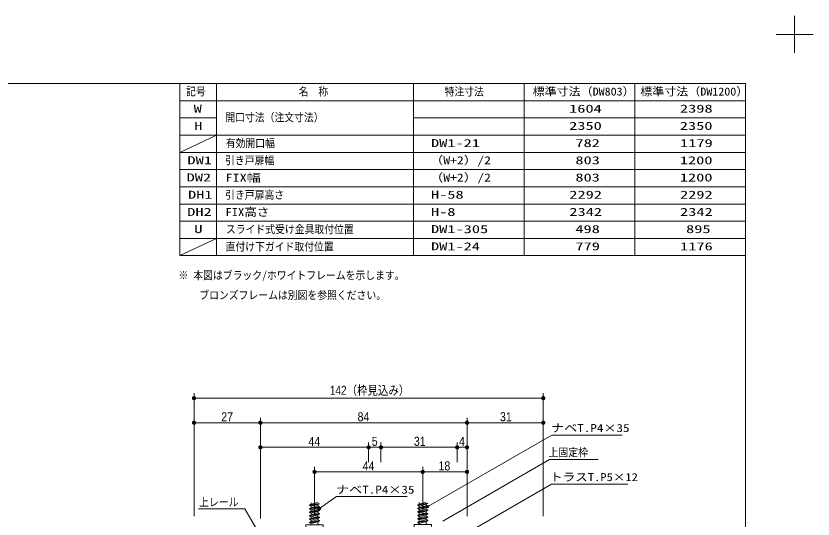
# Model space of a CAD drawing. Units: millimetres, scale not verified, with parts at other scales. Extents: x -6062 to 6062, y -3045 to 3045.
# Drawn here: x -753 to 2488, y 998 to 3045 of the extents above; entities that cross this region are included whole.
import ezdxf
from ezdxf.enums import TextEntityAlignment as Align

# ---------------------------------------------------------------- set-up
doc = ezdxf.new("R2010")
doc.units = ezdxf.units.MM
doc.header["$LTSCALE"] = 20
for name, color, linetype, lineweight in [('0-1_0', 7, 'Continuous', 9), ('0-2_2寸法-1', 7, 'Continuous', 9), ('0-3_2寸法-3', 7, 'Continuous', 9), ('0-4_3一般', 7, 'Continuous', 9), ('0-5_1図面枠', 7, 'Continuous', 9)]:
    doc.layers.add(name, color=color, linetype=linetype, lineweight=lineweight)
doc.styles.add('ＭＳ ゴシック', font='')
doc.styles.add('ＭＳ Ｐゴシック', font='')
doc.styles.get('ＭＳ ゴシック').set_extended_font_data('MS Gothic')
doc.styles.get('ＭＳ Ｐゴシック').set_extended_font_data('MS PGothic')

# ---------------------------------------------------------------- blocks, each defined once
blk = doc.blocks.new('_Dot')
at = {"layer": '0-1_0'}
for p, q in [((-10, 0), (-20, 0)), ((9.78, 2), (-9.78, 2)), ((7.99, 6), (-7.99, 6)), ((9.16, -3.98), (-9.16, -3.98)), ((6, -7.98), (-6, -7.98))]:
    blk.add_line(p, q, dxfattribs=at)
for points in [[(10, 0), (9.92, 1.25), (9.69, 2.49), (9.3, 3.68), (8.76, 4.82), (8.09, 5.88), (7.29, 6.85), (6.37, 7.71), (5.36, 8.44), (4.26, 9.05), (3.09, 9.51), (1.87, 9.82), (0.63, 9.98), (-0.63, 9.98), (-1.87, 9.82), (-3.09, 9.51), (-4.26, 9.05), (-5.36, 8.44), (-6.37, 7.71), (-7.29, 6.85), (-8.09, 5.88), (-8.76, 4.82), (-9.3, 3.68), (-9.69, 2.49), (-9.92, 1.25), (-10, 0), (0, 0)], [(-10, 0), (-9.92, -1.25), (-9.69, -2.49), (-9.3, -3.68), (-8.76, -4.82), (-8.09, -5.88), (-7.29, -6.85), (-6.37, -7.71), (-5.36, -8.44), (-4.26, -9.05), (-3.09, -9.51), (-1.87, -9.82), (-0.63, -9.98), (0.63, -9.98), (1.87, -9.82), (3.09, -9.51), (4.26, -9.05), (5.36, -8.44), (6.37, -7.71), (7.29, -6.85), (8.09, -5.88), (8.76, -4.82), (9.3, -3.68), (9.69, -2.49), (9.92, -1.25), (10, 0), (0, 0)]]:
    blk.add_lwpolyline(points, close=True, dxfattribs=at)
blk = doc.blocks.new('グループ-67')
at = {"layer": '0-4_3一般'}
for p, q in [((53363.7, 21098.2), (54163.7, 21239.6)), ((53363.7, 21098.2), (53363.7, 21124.9)), ((54163.7, 20983.6), (53363.7, 20842.2)), ((53363.7, 20842.2), (53483.7, 20911.5)), ((53363.7, 20815.6), (53363.7, 20842.2)), ((53363.7, 20815.6), (53483.7, 20746.3)), ((54043.7, 21335.5), (53483.7, 21194.2)), ((53483.7, 21311.6), (53483.7, 21194.2)), ((53483.7, 21029), (53483.7, 20911.5)), ((53483.7, 20746.3), (54043.7, 20887.6)), ((54043.7, 20770.2), (53483.7, 20628.9)), ((53483.7, 20746.3), (53483.7, 20628.9)), ((54043.7, 21170.3), (54163.7, 21239.6)), ((54043.7, 21170.3), (54043.7, 21052.9)), ((54043.7, 20887.6), (54163.7, 20956.9)), ((54043.7, 20887.6), (54043.7, 20770.2)), ((54163.7, 20700.9), (54043.7, 20770.2)), ((53363.7, 20532.9), (54163.7, 20674.2)), ((53363.7, 20532.9), (53363.7, 20559.6)), ((54163.7, 20418.2), (53363.7, 20276.9)), ((53363.7, 20276.9), (53483.7, 20346.2)), ((53363.7, 20250.2), (53363.7, 20276.9)), ((53363.7, 20250.2), (53483.7, 20181)), ((53363.7, 19967.6), (54163.7, 20108.9)), ((53483.7, 20463.6), (53483.7, 20346.2)), ((53483.7, 20181), (54043.7, 20322.3)), ((54043.7, 20204.9), (53483.7, 20063.5)), ((53483.7, 20181), (53483.7, 20063.5)), ((54043.7, 20605), (54163.7, 20674.2)), ((54043.7, 20605), (54043.7, 20487.5)), ((54043.7, 20322.3), (54163.7, 20391.6)), ((54043.7, 20322.3), (54043.7, 20204.9)), ((54163.7, 20135.6), (54043.7, 20204.9)), ((54043.7, 20039.6), (54163.7, 20108.9)), ((54163.7, 20674.2), (54163.7, 20700.9)), ((54163.7, 20108.9), (54163.7, 20135.6)), ((53363.7, 19967.6), (53363.7, 19994.2)), ((54163.7, 19852.9), (53363.7, 19711.6)), ((53363.7, 19711.6), (53483.7, 19780.9)), ((53363.7, 19684.9), (53363.7, 19711.6)), ((53363.7, 19684.9), (53483.3, 19615.9)), ((53383.7, 19524.9), (54143.7, 19524.9)), ((53483.3, 19615.9), (53483.7, 19615.6)), ((53483.7, 19898.3), (53483.7, 19780.9)), ((53483.7, 19615.6), (54043.7, 19757)), ((54043.7, 20039.6), (54043.7, 19922.2)), ((54043.7, 19757), (54163.7, 19826.2)), ((54043.7, 19757), (54043.7, 19624.9)), ((54143.7, 19524.9), (54463.7, 19524.9)), ((54463.7, 19524.9), (54463.7, 19380.4)), ((53763.7, 19004.9), (53763.7, 18908.3))]:
    blk.add_line(p, q, dxfattribs=at)
for points in [[(54163.7, 21266.2), (53363.7, 21124.9), (53483.7, 21194.2)], [(53363.7, 21098.2), (53483.7, 21029), (54043.7, 21170.3)], [(53363.7, 20815.6), (54163.7, 20956.9), (54163.7, 20983.6)], [(54163.7, 20983.6), (54043.7, 21052.9), (53483.7, 20911.5)], [(54163.7, 20700.9), (53363.7, 20559.6), (53483.7, 20628.9)], [(53363.7, 20532.9), (53483.7, 20463.6), (54043.7, 20605)], [(53363.7, 20250.2), (54163.7, 20391.6), (54163.7, 20418.2)], [(54163.7, 20135.6), (53363.7, 19994.2), (53483.7, 20063.5)], [(54163.7, 20418.2), (54043.7, 20487.5), (53483.7, 20346.2)], [(53063.7, 19380.4), (53063.7, 19524.9), (53383.7, 19524.9)], [(53363.7, 19967.6), (53483.7, 19898.3), (54043.7, 20039.6)], [(53363.7, 19684.9), (54163.7, 19826.2), (54163.7, 19852.9)], [(54163.7, 19852.9), (54043.7, 19922.2), (53483.7, 19780.9)]]:
    blk.add_lwpolyline(points, dxfattribs=at)
for centre, radius, start, end in [((53383.7, 19624.9), 100, 270, 312.40515), ((53383.7, 19624.9), 100, 312.40515, 354.8103), ((54143.7, 19624.9), 100, 180, 225), ((54143.7, 19624.9), 100, 225, 270), ((53263.7, 19380.4), 200, 180, 205.65891), ((53263.7, 19380.4), 200, 205.65891, 231.31781), ((53763.7, 20004.9), 1000, 231.31781, 250.65891), ((53763.7, 20004.9), 1000, 250.65891, 270), ((53763.7, 20004.9), 1000, 270, 289.34109), ((53763.7, 20004.9), 1000, 289.34109, 308.68219), ((54263.7, 19380.4), 200, 308.68219, 334.34109), ((54263.7, 19380.4), 200, 334.34109, 0)]:
    blk.add_arc(centre, radius, start, end, dxfattribs=at)
blk = doc.blocks.new('グループ-68')
at = {"layer": '0-4_3一般'}
for p, q in [((45363.7, 21246.2), (44563.7, 21104.9)), ((44563.7, 21078.2), (45363.7, 21219.6)), ((44563.7, 21104.9), (44683.7, 21174.2)), ((44563.7, 21078.2), (44563.7, 21104.9)), ((44563.7, 21078.2), (44683.7, 21009)), ((44563.7, 20795.6), (45363.7, 20936.9)), ((44563.7, 20795.6), (44563.7, 20822.2)), ((45243.7, 21315.5), (44683.7, 21174.2)), ((44683.7, 21291.6), (44683.7, 21174.2)), ((44683.7, 21009), (45243.7, 21150.3)), ((45243.7, 21032.9), (44683.7, 20891.5)), ((44683.7, 21009), (44683.7, 20891.5)), ((45243.7, 21150.3), (45363.7, 21219.6)), ((45243.7, 21150.3), (45243.7, 21032.9)), ((45363.7, 20963.6), (45243.7, 21032.9)), ((45243.7, 20867.6), (45363.7, 20936.9)), ((45243.7, 20867.6), (45243.7, 20750.2)), ((45363.7, 20936.9), (45363.7, 20963.6)), ((45363.7, 20680.9), (44563.7, 20539.6)), ((44563.7, 20539.6), (44683.7, 20608.9)), ((44563.7, 20512.9), (44563.7, 20539.6)), ((44563.7, 20512.9), (44683.7, 20443.6)), ((44563.7, 20230.2), (45363.7, 20371.6)), ((44563.7, 20230.2), (44563.7, 20256.9)), ((45363.7, 20115.6), (44563.7, 19974.2)), ((44683.7, 20726.3), (44683.7, 20608.9)), ((44683.7, 20443.6), (45243.7, 20585)), ((45243.7, 20467.5), (44683.7, 20326.2)), ((44683.7, 20443.6), (44683.7, 20326.2)), ((44683.7, 20161), (44683.7, 20043.5)), ((45243.7, 20585), (45363.7, 20654.2)), ((45243.7, 20585), (45243.7, 20467.5)), ((45363.7, 20398.2), (45243.7, 20467.5)), ((45243.7, 20302.3), (45363.7, 20371.6)), ((45243.7, 20302.3), (45243.7, 20184.9)), ((45363.7, 20371.6), (45363.7, 20398.2)), ((44263.7, 19504.9), (44583.7, 19504.9)), ((44263.7, 19360.4), (44263.7, 19504.9)), ((44563.7, 19974.2), (44683.7, 20043.5)), ((44563.7, 19947.6), (44563.7, 19974.2)), ((44563.7, 19947.6), (44683.7, 19878.3)), ((44563.7, 19664.9), (45363.7, 19806.2)), ((44563.7, 19664.9), (44563.7, 19691.6)), ((44563.7, 19664.9), (44683.3, 19595.9)), ((44683.3, 19595.9), (44683.7, 19595.6)), ((44683.7, 19878.3), (45243.7, 20019.6)), ((45243.7, 19902.2), (44683.7, 19760.9)), ((44683.7, 19878.3), (44683.7, 19760.9)), ((44683.7, 19595.6), (45243.7, 19737)), ((45243.7, 20019.6), (45363.7, 20088.9)), ((45243.7, 20019.6), (45243.7, 19902.2)), ((45363.7, 19832.9), (45243.7, 19902.2)), ((45243.7, 19737), (45363.7, 19806.2)), ((45243.7, 19737), (45243.7, 19604.9)), ((45363.7, 19806.2), (45363.7, 19832.9)), ((45663.7, 19504.9), (45663.7, 19360.4)), ((44963.7, 18984.9), (44963.7, 18888.3))]:
    blk.add_line(p, q, dxfattribs=at)
for points in [[(45363.7, 20963.6), (44563.7, 20822.2), (44683.7, 20891.5)], [(44563.7, 20795.6), (44683.7, 20726.3), (45243.7, 20867.6)], [(45363.7, 20680.9), (45243.7, 20750.2), (44683.7, 20608.9)], [(44563.7, 20512.9), (45363.7, 20654.2), (45363.7, 20680.9)], [(45363.7, 20398.2), (44563.7, 20256.9), (44683.7, 20326.2)], [(44563.7, 20230.2), (44683.7, 20161), (45243.7, 20302.3)], [(44563.7, 19947.6), (45363.7, 20088.9), (45363.7, 20115.6)], [(45363.7, 20115.6), (45243.7, 20184.9), (44683.7, 20043.5)], [(45363.7, 19832.9), (44563.7, 19691.6), (44683.7, 19760.9)], [(44583.7, 19504.9), (45343.7, 19504.9), (45663.7, 19504.9)]]:
    blk.add_lwpolyline(points, dxfattribs=at)
for centre, radius, start, end in [((44583.7, 19604.9), 100, 270, 312.40515), ((44583.7, 19604.9), 100, 312.40515, 354.8103), ((45343.7, 19604.9), 100, 180, 225), ((45343.7, 19604.9), 100, 225, 270), ((44463.7, 19360.4), 200, 180, 205.65891), ((44463.7, 19360.4), 200, 205.65891, 231.31781), ((44963.7, 19984.9), 1000, 231.31781, 250.65891), ((44963.7, 19984.9), 1000, 250.65891, 270), ((44963.7, 19984.9), 1000, 270, 289.34109), ((44963.7, 19984.9), 1000, 289.34109, 308.68219), ((45463.7, 19360.4), 200, 308.68219, 334.34109), ((45463.7, 19360.4), 200, 334.34109, 0)]:
    blk.add_arc(centre, radius, start, end, dxfattribs=at)
blk = doc.blocks.new('グループ-84')
at = {"layer": '0-4_3一般'}
for name in ['グループ-68', 'グループ-67']:
    blk.add_blockref(name, (0, 0), dxfattribs=at)
blk = doc.blocks.new('グループ-86')
at = {"layer": '0-4_3一般'}
blk.add_blockref('グループ-84', (0, 0), dxfattribs=at)
blk = doc.blocks.new('グループ-87')
at = {"layer": '0-5_1図面枠'}
for p, q in [((84000, 57900), (84000, 60900)), ((85500, 59400), (82500, 59400))]:
    blk.add_line(p, q, dxfattribs=at)
blk = doc.blocks.new('グループ-89')
at = {"layer": '0-5_1図面枠'}
blk.add_lwpolyline([(-80000, 55400), (80000, 55400), (80000, -55400), (-80000, -55400)], close=True, dxfattribs=at)
blk = doc.blocks.new('図面枠')
at = {"layer": '0-5_1図面枠'}
for name in ['グループ-87', 'グループ-89']:
    blk.add_blockref(name, (0, 0), dxfattribs=at)

msp = doc.modelspace()

# ---------------------------------------------------------------- linework, layer by layer
at = {"layer": '0-2_2寸法-1'}
for p, q in [((-29.32, 1410.25), (-29.32, 1510.25)), ((1390.68, 1410.25), (1390.68, 1510.25)), ((-16.6, 1490.25), (1377.97, 1490.25)), ((-29.32, 1010.25), (-29.32, 1410.25)), ((240.68, 1310.25), (240.68, 1410.25)), ((240.68, 1310.25), (240.68, 1410.25)), ((1080.68, 1310.25), (1080.68, 1410.25)), ((1080.68, 1310.25), (1080.68, 1410.25)), ((1390.68, 1010.25), (1390.68, 1410.25)), ((227.97, 1390.25), (-16.6, 1390.25)), ((253.4, 1390.25), (1067.97, 1390.25)), ((1377.97, 1390.25), (1093.4, 1390.25)), ((240.68, 1000.25), (240.68, 1310.25)), ((680.68, 1230.25), (680.68, 1310.25)), ((680.68, 1230.25), (680.68, 1310.25)), ((730.68, 1230.25), (730.68, 1310.25)), ((730.68, 1230.25), (730.68, 1310.25)), ((1040.68, 1230.25), (1040.68, 1310.25)), ((1040.68, 1230.25), (1040.68, 1310.25)), ((1080.68, 1210.25), (1080.68, 1310.25)), ((253.4, 1290.25), (667.97, 1290.25)), ((693.4, 1290.25), (717.97, 1290.25)), ((1027.97, 1290.25), (743.4, 1290.25)), ((1053.4, 1290.25), (1067.97, 1290.25)), ((460.68, 1016.34), (460.68, 1210.25)), ((900.68, 1021.91), (900.68, 1210.25)), ((900.68, 1021.91), (900.68, 1210.25)), ((1080.68, 1010.25), (1080.68, 1210.25)), ((887.97, 1190.25), (473.4, 1190.25)), ((913.4, 1190.25), (1067.97, 1190.25))]:
    msp.add_line(p, q, dxfattribs=at)
at = {"layer": '0-3_2寸法-3'}
for p, q in [((485.58, 1041.77), (475.79, 1041.77)), ((484.68, 1037.77), (476.69, 1037.77)), ((480.87, 1045.77), (480.5, 1045.77)), ((480.87, 1045.77), (480.5, 1045.77)), ((925.58, 1050.17), (915.79, 1050.17)), ((924.68, 1046.17), (916.69, 1046.17)), ((920.86, 1054.17), (920.51, 1054.17)), ((920.86, 1054.17), (920.51, 1054.17))]:
    msp.add_line(p, q, dxfattribs=at)
for points in [[(920.68, 1049.18), (1424.83, 1340.25), (1711.13, 1340.25)], [(982.68, 990.25), (1415.7, 1240.25), (1613.25, 1240.25)], [(887.75, 830.25), (1424.69, 1140.25), (1734.33, 1140.25)], [(480.68, 1040.78), (550.34, 1089.56), (836.64, 1089.56)], [(240.68, 929.74), (177.01, 1040.25), (-11.28, 1040.25)]]:
    msp.add_lwpolyline(points, dxfattribs=at)
for centre in [(480.68, 1040.78), (480.68, 1040.78), (920.68, 1049.18), (920.68, 1049.18)]:
    msp.add_circle(centre, 5.01, dxfattribs=at)
at = {"layer": '0-5_1図面枠'}
for p, q in [((62.5, 2770), (62.5, 2070)), ((862.5, 2770), (862.5, 2070)), ((1312.5, 2770), (1312.5, 2070)), ((1762.5, 2770), (1762.5, 2070)), ((2212.5, 2700), (-87.5, 2700)), ((62.5, 2630), (-87.5, 2630)), ((2212.5, 2630), (862.5, 2630)), ((2212.5, 2560), (-87.5, 2560)), ((62.5, 2560), (-87.5, 2490)), ((2212.5, 2490), (-87.5, 2490)), ((2212.5, 2420), (-87.5, 2420)), ((2212.5, 2420), (-87.5, 2420)), ((2212.5, 2350), (-87.5, 2350)), ((2212.5, 2350), (-87.5, 2350)), ((2212.5, 2280), (-87.5, 2280)), ((2212.5, 2280), (-87.5, 2280)), ((2212.5, 2210), (-87.5, 2210)), ((62.5, 2140), (-87.5, 2070)), ((2212.5, 2140), (-87.5, 2140))]:
    msp.add_line(p, q, dxfattribs=at)
msp.add_lwpolyline([(-87.5, 2770), (2212.5, 2770), (2212.5, 2070), (-87.5, 2070)], close=True, dxfattribs=at)

# ---------------------------------------------------------------- block references
at = {"layer": '0-2_2寸法-1', "xscale": 0.6356201, "yscale": 0.6356201, "rotation": 180}
for p in [(-29.32, 1490.25), (-29.32, 1390.25), (240.68, 1390.25), (1080.68, 1390.25), (240.68, 1290.25), (680.68, 1290.25), (730.68, 1290.25), (1040.68, 1290.25), (460.68, 1190.25), (900.68, 1190.25)]:
    msp.add_blockref('_Dot', p, dxfattribs=at)
at = {"layer": '0-2_2寸法-1', "xscale": 0.6356201, "yscale": 0.6356201}
for p in [(1390.68, 1490.25), (240.68, 1390.25), (1080.68, 1390.25), (1390.68, 1390.25), (680.68, 1290.25), (730.68, 1290.25), (1040.68, 1290.25), (1080.68, 1290.25), (900.68, 1190.25), (1080.68, 1190.25)]:
    msp.add_blockref('_Dot', p, dxfattribs=at)
at = {"layer": '0-4_3一般', "xscale": 0.05, "yscale": 0.05}
msp.add_blockref('グループ-86', (-1787.5, 0), dxfattribs=at)
at = {"layer": '0-5_1図面枠', "xscale": 0.05, "yscale": 0.05}
msp.add_blockref('図面枠', (-1787.5, 0), dxfattribs=at)

# ---------------------------------------------------------------- texts
at = {"layer": '0-2_2寸法-1', "style": 'ＭＳ Ｐゴシック'}
for s, height, width, p in [('142（枠見込み）', 36.69, 0.85, (522.77, 1492.78)), ('27', 36.66, 0.9, (81.38, 1385.19)), ('84', 36.66, 0.9, (635.7, 1385.19)), ('31', 36.66, 0.9, (1214.46, 1385.29)), ('44', 36.66, 0.9, (435.99, 1285.19)), ('5', 36.66, 0.9, (693.39, 1285.19)), ('31', 36.66, 0.9, (864.46, 1285.29)), ('4', 36.66, 0.9, (1048.29, 1285.19)), ('44', 36.66, 0.9, (655.99, 1185.19)), ('18', 36.66, 0.9, (964.65, 1185.29))]:
    msp.add_text(s, height=height, dxfattribs=dict(at, width=width)).set_placement(p, align=Align.BOTTOM_LEFT)
at = {"layer": '0-3_2寸法-3', "style": 'ＭＳ ゴシック'}
for s, width, p in [('ナベT.P4×35', 1.2, (1422.32, 1342.64)), ('上固定枠', 0.9, (1412.41, 1243.59)), ('トラスT.P5×12', 1.15, (1418.53, 1143.01)), ('ナベT.P4×35', 1.2, (547.84, 1091.95)), ('上レール', 0.9, (-8.39, 1041.08))]:
    msp.add_text(s, height=32.55, dxfattribs=dict(at, width=width)).set_placement(p, align=Align.BOTTOM_LEFT)
at = {"layer": '0-5_1図面枠', "style": 'ＭＳ ゴシック'}
for s, width, p in [('記号', 0.9, (-61.77, 2711.64)), ('名\u3000称', 0.9, (396.3, 2711.07)), ('特注寸法', 0.9, (989.42, 2711.15)), ('標準寸法（DW803）', 1.1, (1347.3, 2711.35)), ('標準寸法（DW1200）', 1.1, (1785, 2711.35)), ('W', 1.5, (-30.75, 2641.83)), ('1604', 1.5, (1495.66, 2641.74)), ('2398', 1.5, (1946.43, 2641.83)), ('開口寸法（注文寸法）', 0.9, (97.9, 2606.25)), ('H', 1.5, (-28.25, 2571.83)), ('2350', 1.5, (1495.86, 2571.74)), ('2350', 1.5, (1945.86, 2571.74)), ('有効開口幅', 0.9, (99.79, 2500.98)), ('DW1-21', 1.5, (934.22, 2501.74)), ('782', 1.5, (1521.23, 2501.83)), ('1179', 1.5, (1946.84, 2501.74)), ('DW1', 1.5, (-56.02, 2431.74)), ('引き戸扉幅', 0.9, (97.12, 2431.35)), ('（W+2）/2', 1.25, (928.67, 2431.64)), ('803', 1.5, (1521.23, 2431.74)), ('1200', 1.5, (1945.86, 2431.74)), ('DW2', 1.5, (-59.38, 2361.83)), ('FIX幅', 1.3, (98.64, 2361.07)), ('（W+2）/2', 1.25, (928.67, 2361.64)), ('803', 1.5, (1521.23, 2361.74)), ('1200', 1.5, (1945.86, 2361.74)), ('DH1', 1.5, (-53.51, 2291.74)), ('引き戸扉高さ', 0.9, (97.12, 2291.17)), ('H-58', 1.5, (934.05, 2291.83)), ('2292', 1.5, (1496.64, 2291.83)), ('2292', 1.5, (1946.64, 2291.83)), ('DH2', 1.5, (-56.88, 2221.83)), ('FIX高さ', 1.15, (98.64, 2220.88)), ('H-8', 1.5, (934.05, 2221.83)), ('2342', 1.5, (1496.64, 2221.83)), ('2342', 1.5, (1946.64, 2221.83)), ('U', 1.5, (-28.25, 2151.83)), ('スライド式受け金具取付位置', 0.9, (100.57, 2150.97)), ('DW1-305', 1.5, (934.22, 2151.74)), ('498', 1.5, (1521.03, 2151.83)), ('895', 1.5, (1971.23, 2151.83)), ('直付け下ガイド取付位置', 0.9, (99.05, 2080.2)), ('DW1-24', 1.5, (934.22, 2081.74)), ('779', 1.5, (1521.43, 2081.83)), ('1176', 1.5, (1946.84, 2081.74)), ('※ 本図はブラック/ホワイトフレームを示します。', 0.9, (-92.1, 1963.88)), ('\u3000  ブロンズフレームは別図を参照ください。', 0.9, (-87.5, 1883.14))]:
    msp.add_text(s, height=32.55, dxfattribs=dict(at, width=width)).set_placement(p, align=Align.BOTTOM_LEFT)

doc.saveas('drawing.dxf')
